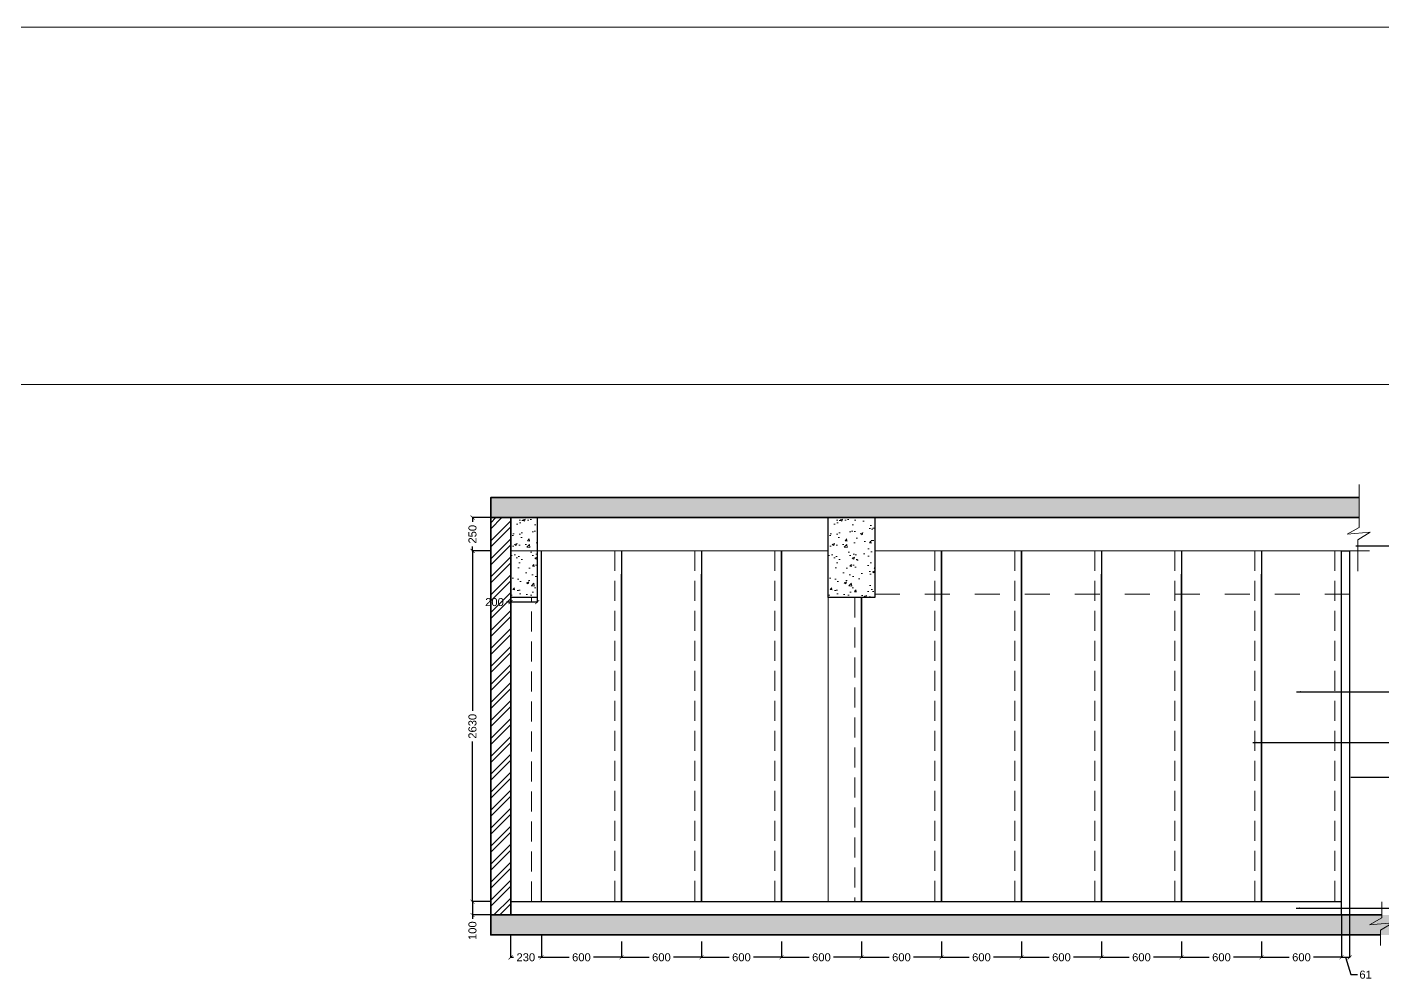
# Model space of a CAD drawing. Header units: millimetres. Extents: x 1464389 to 1998638, y -29162 to 256806.
# Drawn here: x 1599408 to 1609576, y 180909 to 188054 of the extents above; entities that cross this region are included whole.
import ezdxf

# ---------------------------------------------------------------- set-up
doc = ezdxf.new("R2010")
doc.units = ezdxf.units.MM
doc.header["$LTSCALE"] = 15
doc.header["$PDMODE"] = 35
doc.linetypes.add('DASHED', pattern=[0.75, 0.5, -0.25])
doc.linetypes.add('JIS_02_1.2', pattern=[2.5, 1.25, -1.25])
doc.layers.get('0').update_dxf_attribs({"lineweight": 5})
for name, color, linetype, lineweight in [('A-Hatch', 251, 'Continuous', 9), ('dimension', 1, 'Continuous', 25), ('false ceiling', 124, 'Continuous', 9), ('Hatch', 252, 'Continuous', 15), ('hidden line', 251, 'JIS_02_1.2', 20), ('LS_DR_Wall', 5, 'Continuous', 35), ('partition', 224, 'Continuous', 30)]:
    doc.layers.add(name, color=color, linetype=linetype, lineweight=lineweight)
doc.layers.add('COLUMN', color=14, linetype='Continuous')
doc.layers.add('Furnitures', color=7, linetype='Continuous', lineweight=25, true_color=0x753b00)
doc.layers.add('Lighting', color=7, linetype='DASHED', lineweight=9, true_color=0xff870f)
doc.layers.add('TEXTS', color=7, linetype='Continuous', true_color=0x636466)
doc.styles.add('ARIAL', font='arial.ttf')
doc.dimstyles.new('SC-25', dxfattribs={"dimtxt": 60, "dimasz": 30, "dimexe": 0, "dimexo": 0, "dimgap": 25, "dimtad": 0, "dimdec": 0, "dimzin": 0, "dimdsep": 46, "dimtxsty": 'ARIAL', "dimblk": 'ARCHTICK', "dimcen": 0.09, "dimdle": 3, "dimclrd": 251, "dimclre": 251, "dimclrt": 1, "dimadec": 0, "dimazin": 0, "dimtfac": 1, "dimtdec": 0, "dimtofl": 0, "dimtmove": 0, "dimatfit": 2, "dimfxl": 100, "dimtolj": 1, "dimtzin": 0, "dimarcsym": 0})

# ---------------------------------------------------------------- blocks, each defined once
blk = doc.blocks.new('_ArchTick')
at = {"color": 0, "linetype": 'ByBlock', "const_width": 0.15}
blk.add_lwpolyline([(-0.5, -0.5), (0.5, 0.5)], dxfattribs=at)
blk = doc.blocks.new('*D1497')
at = {"layer": 'Defpoints', "color": 0, "ltscale": 0.25, "transparency": 16777216}
for p in [(1602878, 184376), (1602748, 184126), (1602878, 184126)]:
    blk.add_point(p, dxfattribs=at)
at = {"layer": 'dimension', "color": 251, "lineweight": -2, "ltscale": 0.25, "transparency": 16777216}
for p, q in [((1602748, 184379), (1602748, 184343)), ((1602878, 184376), (1602748, 184376)), ((1602748, 184123), (1602748, 184159)), ((1602878, 184126), (1602748, 184126))]:
    blk.add_line(p, q, dxfattribs=at)
at = {"layer": 'dimension', "color": 251, "lineweight": -2, "ltscale": 0.25, "transparency": 16777216, "xscale": 30, "yscale": 30, "zscale": 30}
for p, rotation in [((1602748, 184376), 90), ((1602748, 184126), 270)]:
    blk.add_blockref('_ArchTick', p, dxfattribs=dict(at, rotation=rotation))
at = {"layer": 'dimension', "color": 1, "ltscale": 0.25, "transparency": 16777216, "insert": (1602748, 184251), "char_height": 60, "attachment_point": 5, "rotation": 90, "style": 'ARIAL'}
blk.add_mtext('\\A1;250', dxfattribs=at)
blk = doc.blocks.new('*D1498')
at = {"layer": 'Defpoints', "color": 0, "ltscale": 0.25, "transparency": 16777216}
for p in [(1602878, 184126), (1602748, 181496), (1602878, 181496)]:
    blk.add_point(p, dxfattribs=at)
at = {"layer": 'dimension', "color": 251, "lineweight": -2, "ltscale": 0.25, "transparency": 16777216}
for p, q in [((1602748, 184129), (1602748, 182926)), ((1602878, 184126), (1602748, 184126)), ((1602748, 181493), (1602748, 182696)), ((1602878, 181496), (1602748, 181496))]:
    blk.add_line(p, q, dxfattribs=at)
at = {"layer": 'dimension', "color": 251, "lineweight": -2, "ltscale": 0.25, "transparency": 16777216, "xscale": 30, "yscale": 30, "zscale": 30}
for p, rotation in [((1602748, 184126), 90), ((1602748, 181496), 270)]:
    blk.add_blockref('_ArchTick', p, dxfattribs=dict(at, rotation=rotation))
at = {"layer": 'dimension', "color": 1, "ltscale": 0.25, "transparency": 16777216, "insert": (1602748, 182811), "char_height": 60, "attachment_point": 5, "rotation": 90, "style": 'ARIAL'}
blk.add_mtext('\\A1;2630', dxfattribs=at)
blk = doc.blocks.new('*D1499')
at = {"layer": 'Defpoints', "color": 0, "ltscale": 0.25, "transparency": 16777216}
for p in [(1602878, 181496), (1602748, 181396), (1602878, 181396)]:
    blk.add_point(p, dxfattribs=at)
at = {"layer": 'dimension', "color": 251, "lineweight": -2, "ltscale": 0.25, "transparency": 16777216}
for p, q in [((1602748, 181499), (1602748, 181396)), ((1602878, 181496), (1602748, 181496)), ((1602878, 181396), (1602748, 181396)), ((1602748, 181396), (1602748, 181366))]:
    blk.add_line(p, q, dxfattribs=at)
at = {"layer": 'dimension', "color": 251, "lineweight": -2, "ltscale": 0.25, "transparency": 16777216, "xscale": 30, "yscale": 30, "zscale": 30}
for p, rotation in [((1602748, 181496), 90), ((1602748, 181396), 270)]:
    blk.add_blockref('_ArchTick', p, dxfattribs=dict(at, rotation=rotation))
at = {"layer": 'dimension', "color": 1, "ltscale": 0.25, "transparency": 16777216, "insert": (1602748, 181278), "char_height": 60, "attachment_point": 5, "rotation": 90, "style": 'ARIAL'}
blk.add_mtext('\\A1;100', dxfattribs=at)
blk = doc.blocks.new('*D1500')
at = {"layer": 'Defpoints', "color": 0, "ltscale": 0.25, "transparency": 16777216}
for p in [(1603265, 181196), (1603865, 181196), (1603865, 181078)]:
    blk.add_point(p, dxfattribs=at)
at = {"layer": 'dimension', "color": 251, "lineweight": -2, "ltscale": 0.25, "transparency": 16777216}
for p, q in [((1603265, 181196), (1603265, 181078)), ((1603865, 181196), (1603865, 181078)), ((1603262, 181078), (1603473, 181078)), ((1603868, 181078), (1603656, 181078))]:
    blk.add_line(p, q, dxfattribs=at)
at = {"layer": 'dimension', "color": 251, "lineweight": -2, "ltscale": 0.25, "transparency": 16777216, "xscale": 30, "yscale": 30, "zscale": 30, "rotation": 180}
blk.add_blockref('_ArchTick', (1603265, 181078), dxfattribs=at)
at = {"layer": 'dimension', "color": 251, "lineweight": -2, "ltscale": 0.25, "transparency": 16777216, "xscale": 30, "yscale": 30, "zscale": 30}
blk.add_blockref('_ArchTick', (1603865, 181078), dxfattribs=at)
at = {"layer": 'dimension', "color": 1, "ltscale": 0.25, "transparency": 16777216, "insert": (1603565, 181078), "char_height": 60, "attachment_point": 5, "style": 'ARIAL'}
blk.add_mtext('\\A1;600', dxfattribs=at)
blk = doc.blocks.new('*D1501')
at = {"layer": 'Defpoints', "color": 0, "ltscale": 0.25, "transparency": 16777216}
for p in [(1603865, 181196), (1604465, 181196), (1604465, 181078)]:
    blk.add_point(p, dxfattribs=at)
at = {"layer": 'dimension', "color": 251, "lineweight": -2, "ltscale": 0.25, "transparency": 16777216}
for p, q in [((1603865, 181196), (1603865, 181078)), ((1604465, 181196), (1604465, 181078)), ((1603862, 181078), (1604073, 181078)), ((1604468, 181078), (1604256, 181078))]:
    blk.add_line(p, q, dxfattribs=at)
at = {"layer": 'dimension', "color": 251, "lineweight": -2, "ltscale": 0.25, "transparency": 16777216, "xscale": 30, "yscale": 30, "zscale": 30, "rotation": 180}
blk.add_blockref('_ArchTick', (1603865, 181078), dxfattribs=at)
at = {"layer": 'dimension', "color": 251, "lineweight": -2, "ltscale": 0.25, "transparency": 16777216, "xscale": 30, "yscale": 30, "zscale": 30}
blk.add_blockref('_ArchTick', (1604465, 181078), dxfattribs=at)
at = {"layer": 'dimension', "color": 1, "ltscale": 0.25, "transparency": 16777216, "insert": (1604165, 181078), "char_height": 60, "attachment_point": 5, "style": 'ARIAL'}
blk.add_mtext('\\A1;600', dxfattribs=at)
blk = doc.blocks.new('*D1502')
at = {"layer": 'Defpoints', "color": 0, "ltscale": 0.25, "transparency": 16777216}
for p in [(1604465, 181196), (1605065, 181196), (1605065, 181078)]:
    blk.add_point(p, dxfattribs=at)
at = {"layer": 'dimension', "color": 251, "lineweight": -2, "ltscale": 0.25, "transparency": 16777216}
for p, q in [((1604465, 181196), (1604465, 181078)), ((1605065, 181196), (1605065, 181078)), ((1604462, 181078), (1604673, 181078)), ((1605068, 181078), (1604856, 181078))]:
    blk.add_line(p, q, dxfattribs=at)
at = {"layer": 'dimension', "color": 251, "lineweight": -2, "ltscale": 0.25, "transparency": 16777216, "xscale": 30, "yscale": 30, "zscale": 30, "rotation": 180}
blk.add_blockref('_ArchTick', (1604465, 181078), dxfattribs=at)
at = {"layer": 'dimension', "color": 251, "lineweight": -2, "ltscale": 0.25, "transparency": 16777216, "xscale": 30, "yscale": 30, "zscale": 30}
blk.add_blockref('_ArchTick', (1605065, 181078), dxfattribs=at)
at = {"layer": 'dimension', "color": 1, "ltscale": 0.25, "transparency": 16777216, "insert": (1604765, 181078), "char_height": 60, "attachment_point": 5, "style": 'ARIAL'}
blk.add_mtext('\\A1;600', dxfattribs=at)
blk = doc.blocks.new('*D1503')
at = {"layer": 'Defpoints', "color": 0, "ltscale": 0.25, "transparency": 16777216}
for p in [(1605065, 181196), (1605665, 181196), (1605665, 181078)]:
    blk.add_point(p, dxfattribs=at)
at = {"layer": 'dimension', "color": 251, "lineweight": -2, "ltscale": 0.25, "transparency": 16777216}
for p, q in [((1605065, 181196), (1605065, 181078)), ((1605665, 181196), (1605665, 181078)), ((1605062, 181078), (1605273, 181078)), ((1605668, 181078), (1605456, 181078))]:
    blk.add_line(p, q, dxfattribs=at)
at = {"layer": 'dimension', "color": 251, "lineweight": -2, "ltscale": 0.25, "transparency": 16777216, "xscale": 30, "yscale": 30, "zscale": 30, "rotation": 180}
blk.add_blockref('_ArchTick', (1605065, 181078), dxfattribs=at)
at = {"layer": 'dimension', "color": 251, "lineweight": -2, "ltscale": 0.25, "transparency": 16777216, "xscale": 30, "yscale": 30, "zscale": 30}
blk.add_blockref('_ArchTick', (1605665, 181078), dxfattribs=at)
at = {"layer": 'dimension', "color": 1, "ltscale": 0.25, "transparency": 16777216, "insert": (1605365, 181078), "char_height": 60, "attachment_point": 5, "style": 'ARIAL'}
blk.add_mtext('\\A1;600', dxfattribs=at)
blk = doc.blocks.new('*D1504')
at = {"layer": 'Defpoints', "color": 0, "ltscale": 0.25, "transparency": 16777216}
for p in [(1605665, 181196), (1606265, 181196), (1606265, 181078)]:
    blk.add_point(p, dxfattribs=at)
at = {"layer": 'dimension', "color": 251, "lineweight": -2, "ltscale": 0.25, "transparency": 16777216}
for p, q in [((1605665, 181196), (1605665, 181078)), ((1606265, 181196), (1606265, 181078)), ((1605662, 181078), (1605873, 181078)), ((1606268, 181078), (1606056, 181078))]:
    blk.add_line(p, q, dxfattribs=at)
at = {"layer": 'dimension', "color": 251, "lineweight": -2, "ltscale": 0.25, "transparency": 16777216, "xscale": 30, "yscale": 30, "zscale": 30, "rotation": 180}
blk.add_blockref('_ArchTick', (1605665, 181078), dxfattribs=at)
at = {"layer": 'dimension', "color": 251, "lineweight": -2, "ltscale": 0.25, "transparency": 16777216, "xscale": 30, "yscale": 30, "zscale": 30}
blk.add_blockref('_ArchTick', (1606265, 181078), dxfattribs=at)
at = {"layer": 'dimension', "color": 1, "ltscale": 0.25, "transparency": 16777216, "insert": (1605965, 181078), "char_height": 60, "attachment_point": 5, "style": 'ARIAL'}
blk.add_mtext('\\A1;600', dxfattribs=at)
blk = doc.blocks.new('*D1505')
at = {"layer": 'Defpoints', "color": 0, "ltscale": 0.25, "transparency": 16777216}
for p in [(1606265, 181196), (1606865, 181196), (1606865, 181078)]:
    blk.add_point(p, dxfattribs=at)
at = {"layer": 'dimension', "color": 251, "lineweight": -2, "ltscale": 0.25, "transparency": 16777216}
for p, q in [((1606265, 181196), (1606265, 181078)), ((1606865, 181196), (1606865, 181078)), ((1606262, 181078), (1606473, 181078)), ((1606868, 181078), (1606656, 181078))]:
    blk.add_line(p, q, dxfattribs=at)
at = {"layer": 'dimension', "color": 251, "lineweight": -2, "ltscale": 0.25, "transparency": 16777216, "xscale": 30, "yscale": 30, "zscale": 30, "rotation": 180}
blk.add_blockref('_ArchTick', (1606265, 181078), dxfattribs=at)
at = {"layer": 'dimension', "color": 251, "lineweight": -2, "ltscale": 0.25, "transparency": 16777216, "xscale": 30, "yscale": 30, "zscale": 30}
blk.add_blockref('_ArchTick', (1606865, 181078), dxfattribs=at)
at = {"layer": 'dimension', "color": 1, "ltscale": 0.25, "transparency": 16777216, "insert": (1606565, 181078), "char_height": 60, "attachment_point": 5, "style": 'ARIAL'}
blk.add_mtext('\\A1;600', dxfattribs=at)
blk = doc.blocks.new('*D1506')
at = {"layer": 'Defpoints', "color": 0, "ltscale": 0.25, "transparency": 16777216}
for p in [(1606865, 181196), (1607465, 181196), (1607465, 181078)]:
    blk.add_point(p, dxfattribs=at)
at = {"layer": 'dimension', "color": 251, "lineweight": -2, "ltscale": 0.25, "transparency": 16777216}
for p, q in [((1606865, 181196), (1606865, 181078)), ((1607465, 181196), (1607465, 181078)), ((1606862, 181078), (1607073, 181078)), ((1607468, 181078), (1607256, 181078))]:
    blk.add_line(p, q, dxfattribs=at)
at = {"layer": 'dimension', "color": 251, "lineweight": -2, "ltscale": 0.25, "transparency": 16777216, "xscale": 30, "yscale": 30, "zscale": 30, "rotation": 180}
blk.add_blockref('_ArchTick', (1606865, 181078), dxfattribs=at)
at = {"layer": 'dimension', "color": 251, "lineweight": -2, "ltscale": 0.25, "transparency": 16777216, "xscale": 30, "yscale": 30, "zscale": 30}
blk.add_blockref('_ArchTick', (1607465, 181078), dxfattribs=at)
at = {"layer": 'dimension', "color": 1, "ltscale": 0.25, "transparency": 16777216, "insert": (1607165, 181078), "char_height": 60, "attachment_point": 5, "style": 'ARIAL'}
blk.add_mtext('\\A1;600', dxfattribs=at)
blk = doc.blocks.new('*D1507')
at = {"layer": 'Defpoints', "color": 0, "ltscale": 0.25, "transparency": 16777216}
for p in [(1607465, 181196), (1608065, 181196), (1608065, 181078)]:
    blk.add_point(p, dxfattribs=at)
at = {"layer": 'dimension', "color": 251, "lineweight": -2, "ltscale": 0.25, "transparency": 16777216}
for p, q in [((1607465, 181196), (1607465, 181078)), ((1608065, 181196), (1608065, 181078)), ((1607462, 181078), (1607673, 181078)), ((1608068, 181078), (1607856, 181078))]:
    blk.add_line(p, q, dxfattribs=at)
at = {"layer": 'dimension', "color": 251, "lineweight": -2, "ltscale": 0.25, "transparency": 16777216, "xscale": 30, "yscale": 30, "zscale": 30, "rotation": 180}
blk.add_blockref('_ArchTick', (1607465, 181078), dxfattribs=at)
at = {"layer": 'dimension', "color": 251, "lineweight": -2, "ltscale": 0.25, "transparency": 16777216, "xscale": 30, "yscale": 30, "zscale": 30}
blk.add_blockref('_ArchTick', (1608065, 181078), dxfattribs=at)
at = {"layer": 'dimension', "color": 1, "ltscale": 0.25, "transparency": 16777216, "insert": (1607765, 181078), "char_height": 60, "attachment_point": 5, "style": 'ARIAL'}
blk.add_mtext('\\A1;600', dxfattribs=at)
blk = doc.blocks.new('*D1508')
at = {"layer": 'Defpoints', "color": 0, "ltscale": 0.25, "transparency": 16777216}
for p in [(1608065, 181196), (1608665, 181196), (1608665, 181078)]:
    blk.add_point(p, dxfattribs=at)
at = {"layer": 'dimension', "color": 251, "lineweight": -2, "ltscale": 0.25, "transparency": 16777216}
for p, q in [((1608065, 181196), (1608065, 181078)), ((1608665, 181196), (1608665, 181078)), ((1608062, 181078), (1608273, 181078)), ((1608668, 181078), (1608456, 181078))]:
    blk.add_line(p, q, dxfattribs=at)
at = {"layer": 'dimension', "color": 251, "lineweight": -2, "ltscale": 0.25, "transparency": 16777216, "xscale": 30, "yscale": 30, "zscale": 30, "rotation": 180}
blk.add_blockref('_ArchTick', (1608065, 181078), dxfattribs=at)
at = {"layer": 'dimension', "color": 251, "lineweight": -2, "ltscale": 0.25, "transparency": 16777216, "xscale": 30, "yscale": 30, "zscale": 30}
blk.add_blockref('_ArchTick', (1608665, 181078), dxfattribs=at)
at = {"layer": 'dimension', "color": 1, "ltscale": 0.25, "transparency": 16777216, "insert": (1608365, 181078), "char_height": 60, "attachment_point": 5, "style": 'ARIAL'}
blk.add_mtext('\\A1;600', dxfattribs=at)
blk = doc.blocks.new('*D1509')
at = {"layer": 'Defpoints', "color": 0, "ltscale": 0.25, "transparency": 16777216}
for p in [(1608665, 181196), (1609265, 181196), (1609265, 181078)]:
    blk.add_point(p, dxfattribs=at)
at = {"layer": 'dimension', "color": 251, "lineweight": -2, "ltscale": 0.25, "transparency": 16777216}
for p, q in [((1608665, 181196), (1608665, 181078)), ((1609265, 181196), (1609265, 181078)), ((1608662, 181078), (1608873, 181078)), ((1609268, 181078), (1609056, 181078))]:
    blk.add_line(p, q, dxfattribs=at)
at = {"layer": 'dimension', "color": 251, "lineweight": -2, "ltscale": 0.25, "transparency": 16777216, "xscale": 30, "yscale": 30, "zscale": 30, "rotation": 180}
blk.add_blockref('_ArchTick', (1608665, 181078), dxfattribs=at)
at = {"layer": 'dimension', "color": 251, "lineweight": -2, "ltscale": 0.25, "transparency": 16777216, "xscale": 30, "yscale": 30, "zscale": 30}
blk.add_blockref('_ArchTick', (1609265, 181078), dxfattribs=at)
at = {"layer": 'dimension', "color": 1, "ltscale": 0.25, "transparency": 16777216, "insert": (1608965, 181078), "char_height": 60, "attachment_point": 5, "style": 'ARIAL'}
blk.add_mtext('\\A1;600', dxfattribs=at)
blk = doc.blocks.new('*D1510')
at = {"layer": 'Defpoints', "color": 0, "ltscale": 0.25, "transparency": 16777216}
for p in [(1609265, 181396), (1609326, 181396), (1609326, 181078)]:
    blk.add_point(p, dxfattribs=at)
at = {"layer": 'dimension', "color": 251, "lineweight": -2, "ltscale": 0.25, "transparency": 16777216}
for p, q in [((1609265, 181396), (1609265, 181078)), ((1609326, 181396), (1609326, 181078)), ((1609262, 181078), (1609329, 181078)), ((1609295, 181078), (1609334, 180948)), ((1609334, 180948), (1609384, 180948))]:
    blk.add_line(p, q, dxfattribs=at)
at = {"layer": 'dimension', "color": 251, "lineweight": -2, "ltscale": 0.25, "transparency": 16777216, "xscale": 30, "yscale": 30, "zscale": 30, "rotation": 180}
blk.add_blockref('_ArchTick', (1609265, 181078), dxfattribs=at)
at = {"layer": 'dimension', "color": 251, "lineweight": -2, "ltscale": 0.25, "transparency": 16777216, "xscale": 30, "yscale": 30, "zscale": 30}
blk.add_blockref('_ArchTick', (1609326, 181078), dxfattribs=at)
at = {"layer": 'dimension', "color": 1, "ltscale": 0.25, "transparency": 16777216, "insert": (1609446, 180948), "char_height": 60, "attachment_point": 5, "style": 'ARIAL'}
blk.add_mtext('\\A1;61', dxfattribs=at)
blk = doc.blocks.new('*D2399')
at = {"layer": 'Defpoints', "color": 0, "ltscale": 0.25, "transparency": 16777216}
for p in [(1603034, 183776), (1603034, 183742), (1603234, 183776)]:
    blk.add_point(p, dxfattribs=at)
at = {"layer": 'dimension', "color": 251, "lineweight": -2, "ltscale": 0.25, "transparency": 16777216}
for p, q in [((1603034, 183742), (1603004, 183742)), ((1603034, 183776), (1603034, 183742)), ((1603237, 183742), (1603034, 183742)), ((1603234, 183776), (1603234, 183742))]:
    blk.add_line(p, q, dxfattribs=at)
at = {"layer": 'dimension', "color": 251, "lineweight": -2, "ltscale": 0.25, "transparency": 16777216, "xscale": 30, "yscale": 30, "zscale": 30, "rotation": 180}
blk.add_blockref('_ArchTick', (1603034, 183742), dxfattribs=at)
at = {"layer": 'dimension', "color": 251, "lineweight": -2, "ltscale": 0.25, "transparency": 16777216, "xscale": 30, "yscale": 30, "zscale": 30}
blk.add_blockref('_ArchTick', (1603234, 183742), dxfattribs=at)
at = {"layer": 'dimension', "color": 1, "ltscale": 0.25, "transparency": 16777216, "insert": (1602913, 183742), "char_height": 60, "attachment_point": 5, "style": 'ARIAL'}
blk.add_mtext('\\A1;200', dxfattribs=at)
blk = doc.blocks.new('*D1687')
at = {"layer": 'Defpoints', "color": 0, "ltscale": 0.25, "transparency": 16777216}
for p in [(1603034, 181246), (1603265, 181246), (1603265, 181078)]:
    blk.add_point(p, dxfattribs=at)
at = {"layer": 'dimension', "color": 251, "lineweight": -2, "ltscale": 0.25, "transparency": 16777216}
for p, q in [((1603034, 181246), (1603034, 181078)), ((1603265, 181246), (1603265, 181078)), ((1603031, 181078), (1603056, 181078)), ((1603268, 181078), (1603240, 181078))]:
    blk.add_line(p, q, dxfattribs=at)
at = {"layer": 'dimension', "color": 251, "lineweight": -2, "ltscale": 0.25, "transparency": 16777216, "xscale": 30, "yscale": 30, "zscale": 30, "rotation": 180}
blk.add_blockref('_ArchTick', (1603034, 181078), dxfattribs=at)
at = {"layer": 'dimension', "color": 251, "lineweight": -2, "ltscale": 0.25, "transparency": 16777216, "xscale": 30, "yscale": 30, "zscale": 30}
blk.add_blockref('_ArchTick', (1603265, 181078), dxfattribs=at)
at = {"layer": 'dimension', "color": 1, "ltscale": 0.25, "transparency": 16777216, "insert": (1603148, 181078), "char_height": 60, "attachment_point": 5, "style": 'ARIAL'}
blk.add_mtext('\\A1;230', dxfattribs=at)

msp = doc.modelspace()

# ---------------------------------------------------------------- hatches: boundary and pattern name
at = {"layer": 'Hatch', "ltscale": 0.25}
h = msp.add_hatch(dxfattribs=at)
h.set_pattern_fill('AR-CONC', color=256)
h.set_pattern_definition([(50, (377114.87, 310074.32), (182.184669, -15.939086), [19.05, -209.55]), (355, (377114.87, 310074.32), (-35.243421, 191.056845), [15.24, -167.640584]), (100.451445, (377130.05, 310072.99), (146.941247, 175.117752), [16.19001, -178.090245]), (46.1842, (377114.87, 310125.12), (271.07904, -42.042328), [28.575, -314.325]), (96.635558, (377137.46, 310121.62), (237.404134, 247.426125), [24.285023, -267.13561]), (351.18415, (377114.87, 310125.12), (237.404134, 247.426125), [22.85997, -251.45973]), (21, (377140.27, 310112.42), (151.614391, -102.265198), [19.05, -209.55]), (326, (377140.27, 310112.42), (61.802028, 184.187966), [15.24, -167.64]), (71.451445, (377152.9, 310103.9), (213.41642, 81.92277), [16.19001, -178.089938]), (37.5, (377114.865, 310074.32), (3.0886033, 84.555039), [0, -165.608, 0, -170.18, 0, -168.275]), (7.5, (377114.865, 310074.32), (66.8196625, 100.180575), [0, -97.028, 0, -161.798, 0, -64.135]), (327.5, (377058.22, 310074.32), (135.590595, -5.728744), [0, -63.5, 0, -198.12, 0, -262.89]), (317.5, (377032.82, 310074.32), (148.129181, 25.426491), [0, -82.55, 0, -131.572, 0, -186.69])])
h.paths.add_polyline_path([(1609397.9, 184525.9), (1602884.3, 184525.9), (1602884.3, 184375.9), (1609397.9, 184375.9)])
h = msp.add_hatch(dxfattribs=at)
h.set_pattern_fill('ANSI32', color=256, scale=10)
h.set_pattern_definition([(45, (376734.47, 310074.32), (-67.351921, 67.351921), []), (45, (376779.37, 310074.32), (-67.351921, 67.351921), [])])
h.paths.add_polyline_path([(1603034.3, 184375.9), (1602884.3, 184375.9), (1602884.3, 181395.9), (1603034.3, 181395.9)])
at = {"layer": 'Hatch'}
h = msp.add_hatch(dxfattribs=at)
h.set_pattern_fill('AR-CONC', color=256)
h.set_pattern_definition([(50, (1353511.06, 707744.17), (182.18467, -15.939086), [19.05, -209.55]), (355, (1353511.06, 707744.17), (-35.24342, 191.056845), [15.24, -167.640584]), (100.451445, (1353526.24, 707742.85), (146.941247, 175.11775), [16.19001, -178.090245]), (46.1842, (1353511.06, 707794.97), (271.07904, -42.04233), [28.575, -314.325]), (96.63556, (1353533.65, 707791.47), (237.40413, 247.42612), [24.28502, -267.13561]), (351.18415, (1353511.06, 707794.97), (237.40413, 247.42612), [22.85997, -251.45973]), (21, (1353536.46, 707782.27), (151.61439, -102.2652), [19.05, -209.55]), (326, (1353536.46, 707782.27), (61.80203, 184.187966), [15.24, -167.64]), (71.451445, (1353549.1, 707773.75), (213.41642, 81.92277), [16.19001, -178.08994]), (37.5, (1353511.06, 707744.174), (3.088603, 84.555039), [0, -165.608, 0, -170.18, 0, -168.275]), (7.5, (1353511.06, 707744.17), (66.819663, 100.180575), [0, -97.028, 0, -161.798, 0, -64.135]), (327.5, (1353454.415, 707744.174), (135.590595, -5.728744), [0, -63.5, 0, -198.12, 0, -262.89]), (317.5, (1353429.02, 707744.17), (148.129181, 25.42649), [0, -82.55, 0, -131.572, 0, -186.69])])
h.paths.add_polyline_path([(1603233.9, 184375.9), (1603034.3, 184375.9), (1603034.3, 183775.9), (1603233.9, 183775.9)])
h = msp.add_hatch(dxfattribs=at)
h.set_pattern_fill('AR-CONC', color=256)
h.set_pattern_definition([(50, (1355891.45, 707744.17), (182.18467, -15.939086), [19.05, -209.55]), (355, (1355891.45, 707744.17), (-35.24342, 191.056845), [15.24, -167.640584]), (100.451445, (1355906.64, 707742.85), (146.941247, 175.11775), [16.19001, -178.090245]), (46.1842, (1355891.45, 707794.97), (271.07904, -42.04233), [28.575, -314.325]), (96.63556, (1355914.04, 707791.47), (237.40413, 247.42612), [24.28502, -267.13561]), (351.18415, (1355891.45, 707794.97), (237.40413, 247.42612), [22.85997, -251.45973]), (21, (1355916.85, 707782.27), (151.61439, -102.2652), [19.05, -209.55]), (326, (1355916.85, 707782.27), (61.80203, 184.187966), [15.24, -167.64]), (71.451445, (1355929.49, 707773.75), (213.41642, 81.92277), [16.19001, -178.08994]), (37.5, (1355891.454, 707744.174), (3.088603, 84.555039), [0, -165.608, 0, -170.18, 0, -168.275]), (7.5, (1355891.45, 707744.17), (66.819663, 100.180575), [0, -97.028, 0, -161.798, 0, -64.135]), (327.5, (1355834.81, 707744.174), (135.590595, -5.728744), [0, -63.5, 0, -198.12, 0, -262.89]), (317.5, (1355809.41, 707744.17), (148.129181, 25.42649), [0, -82.55, 0, -131.572, 0, -186.69])])
h.paths.add_polyline_path([(1605764.7, 184375.9), (1605414.7, 184375.9), (1605414.7, 183775.9), (1605764.7, 183775.9)])
at = {"layer": 'Hatch', "ltscale": 0.25}
h = msp.add_hatch(dxfattribs=at)
h.set_pattern_fill('AR-CONC', color=256)
h.set_pattern_definition([(50, (377114.87, 306944.32), (182.184669, -15.939086), [19.05, -209.55]), (355, (377114.87, 306944.32), (-35.243421, 191.056845), [15.24, -167.640584]), (100.451445, (377130.05, 306942.99), (146.941247, 175.117752), [16.19001, -178.090245]), (46.1842, (377114.87, 306995.12), (271.07904, -42.042328), [28.575, -314.325]), (96.635558, (377137.46, 306991.62), (237.404134, 247.426125), [24.285023, -267.13561]), (351.18415, (377114.87, 306995.12), (237.404134, 247.426125), [22.85997, -251.45973]), (21, (377140.27, 306982.42), (151.614391, -102.265198), [19.05, -209.55]), (326, (377140.27, 306982.42), (61.802028, 184.187966), [15.24, -167.64]), (71.451445, (377152.9, 306973.9), (213.41642, 81.92277), [16.19001, -178.089938]), (37.5, (377114.865, 306944.32), (3.0886033, 84.555039), [0, -165.608, 0, -170.18, 0, -168.275]), (7.5, (377114.865, 306944.32), (66.8196625, 100.180575), [0, -97.028, 0, -161.798, 0, -64.135]), (327.5, (377058.22, 306944.32), (135.590595, -5.728744), [0, -63.5, 0, -198.12, 0, -262.89]), (317.5, (377032.82, 306944.32), (148.129181, 25.426491), [0, -82.55, 0, -131.572, 0, -186.69])])
h.paths.add_polyline_path([(1609624.7, 181395.9), (1602884.3, 181395.9), (1602884.3, 181245.9), (1609624.7, 181245.9)])

# ---------------------------------------------------------------- linework, layer by layer
at = {"ltscale": 0.25}
for p, q in [((1566247, 188054.3), (1615220.4, 188054.3)), ((1520964.5, 185374.8), (1615220.4, 185374.8))]:
    msp.add_line(p, q, dxfattribs=at)
at = {"layer": 'A-Hatch', "ltscale": 0.25}
for points in [[(1609397.9, 184624), (1609397.9, 184302.3), (1609306.6, 184250.9), (1609480.2, 184266.7), (1609388.7, 184209.9), (1609388.7, 183975.2)], [(1609567.4, 181493.4), (1609567.4, 181373.3), (1609476.1, 181321.9), (1609649.7, 181337.7), (1609558.2, 181280.8), (1609558.2, 181165.9)]]:
    msp.add_lwpolyline(points, dxfattribs=at)
at = {"layer": 'COLUMN'}
for points in [[(1603034.3, 184375.9), (1603233.9, 184375.9), (1603233.9, 183775.9), (1603034.3, 183775.9)], [(1605414.7, 184375.9), (1605764.7, 184375.9), (1605764.7, 183775.9), (1605414.7, 183775.9)]]:
    msp.add_lwpolyline(points, close=True, dxfattribs=at)
at = {"layer": 'false ceiling'}
for p, q in [((1603034.3, 184125.9), (1605414.7, 184125.9)), ((1605764.7, 184125.9), (1609474.7, 184125.9))]:
    msp.add_line(p, q, dxfattribs=at)
at = {"layer": 'Furnitures'}
msp.add_line((1603034.3, 181495.9), (1609264.7, 181495.9), dxfattribs=at)
for points in [[(1603264.7, 181495.9), (1603264.7, 184125.9)], [(1603864.7, 184125.9), (1603864.7, 181495.9)], [(1604464.7, 184125.9), (1604464.7, 181495.9)], [(1605064.7, 184125.9), (1605064.7, 181495.9)], [(1605064.7, 181495.9), (1605064.7, 184125.9)], [(1606264.7, 184125.9), (1606264.7, 181495.9)], [(1606264.7, 181495.9), (1606264.7, 184125.9)], [(1606864.7, 184125.9), (1606864.7, 181495.9)], [(1606864.7, 181495.9), (1606864.7, 184125.9)], [(1607464.7, 184125.9), (1607464.7, 181495.9)], [(1608064.7, 184125.9), (1608064.7, 181495.9)], [(1608664.7, 184125.9), (1608664.7, 181495.9)], [(1603864.7, 181495.9), (1603864.7, 183951.9)], [(1604464.7, 181495.9), (1604464.7, 183951.9)], [(1607464.7, 181495.9), (1607464.7, 183951.9)], [(1608064.7, 181495.9), (1608064.7, 183951.9)], [(1608664.7, 181495.9), (1608664.7, 183951.9)], [(1605664.7, 183775.9), (1605664.7, 181495.9)], [(1605664.7, 181495.9), (1605664.7, 183775.9)]]:
    msp.add_lwpolyline(points, dxfattribs=at)
at = {"layer": 'Hatch', "ltscale": 10}
msp.add_line((1605414.7, 183775.9), (1605414.7, 181495.9), dxfattribs=at)
at = {"layer": 'hidden line', "ltscale": 10}
msp.add_line((1605764.7, 183801.9), (1609325.7, 183801.9), dxfattribs=at)
at = {"layer": 'Lighting', "ltscale": 20}
for p, q in [((1603814.7, 184125.9), (1603814.7, 181495.9)), ((1604414.7, 184125.9), (1604414.7, 181495.9)), ((1605014.7, 184125.9), (1605014.7, 181495.9)), ((1606214.7, 184125.9), (1606214.7, 181495.9)), ((1606814.7, 184125.9), (1606814.7, 181495.9)), ((1607414.7, 184125.9), (1607414.7, 181495.9)), ((1608014.7, 184125.9), (1608014.7, 181495.9)), ((1608614.7, 184125.9), (1608614.7, 181495.9)), ((1609214.7, 184125.9), (1609214.7, 181495.9)), ((1605614.7, 183775.9), (1605614.7, 181495.9))]:
    msp.add_line(p, q, dxfattribs=at)
msp.add_lwpolyline([(1603189.7, 181495.9), (1603189.7, 183775.9)], dxfattribs=at)
at = {"layer": 'LS_DR_Wall', "ltscale": 0.25}
for points in [[(1609397.9, 184375.9), (1602884.3, 184375.9), (1602884.3, 184525.9), (1609397.9, 184525.9)], [(1609558.2, 181245.9), (1602884.3, 181245.9), (1602884.3, 181395.9), (1609567.4, 181395.9)]]:
    msp.add_lwpolyline(points, dxfattribs=at)
msp.add_lwpolyline([(1603034.3, 184375.9), (1602884.3, 184375.9), (1602884.3, 181395.9), (1603034.3, 181395.9)], close=True, dxfattribs=at)
at = {"layer": 'partition', "ltscale": 0.25}
msp.add_lwpolyline([(1609264.7, 184125.9), (1609325.7, 184125.9), (1609325.7, 181395.9), (1609264.7, 181395.9)], close=True, dxfattribs=at)

# ---------------------------------------------------------------- dimensions: what is measured, and where the dimension line sits
at = {"layer": 'dimension', "ltscale": 0.25}
for base, p1, p2, picture, middle in [((1602747.6, 184125.9), (1602878, 184375.9), (1602878, 184125.9), '*D1497', (1602747.6, 184250.9)), ((1602747.6, 181495.9), (1602878, 184125.9), (1602878, 181495.9), '*D1498', (1602747.6, 182810.9)), ((1602747.6, 181395.9), (1602878, 181495.9), (1602878, 181395.9), '*D1499', (1602747.6, 181277.6))]:
    dim = msp.add_linear_dim(base=base, p1=p1, p2=p2, angle=90, dimstyle='SC-25', dxfattribs=at)
    dim.commit()
    dim.dimension.update_dxf_attribs({"geometry": picture, "text_midpoint": middle})
for base, p1, p2, picture, middle in [((1603034.3, 183742), (1603233.9, 183775.9), (1603034.3, 183775.9), '*D2399', (1602912.6, 183742)), ((1603864.7, 181077.6), (1603264.7, 181195.9), (1603864.7, 181195.9), '*D1500', (1603564.7, 181077.6))]:
    dim = msp.add_linear_dim(base=base, p1=p1, p2=p2, dimstyle='SC-25', dxfattribs=at)
    dim.commit()
    dim.dimension.update_dxf_attribs({"geometry": picture, "text_midpoint": middle})
for base, p1, p2, picture, middle in [((1609325.7, 181077.6), (1609264.7, 181395.9), (1609325.7, 181395.9), '*D1510', (1609409, 180948.2)), ((1604464.7, 181077.6), (1603864.7, 181195.9), (1604464.7, 181195.9), '*D1501', (1604164.7, 181077.6)), ((1605064.7, 181077.6), (1604464.7, 181195.9), (1605064.7, 181195.9), '*D1502', (1604764.7, 181077.6)), ((1605664.7, 181077.6), (1605064.7, 181195.9), (1605664.7, 181195.9), '*D1503', (1605364.7, 181077.6)), ((1606264.7, 181077.6), (1605664.7, 181195.9), (1606264.7, 181195.9), '*D1504', (1605964.7, 181077.6)), ((1606864.7, 181077.6), (1606264.7, 181195.9), (1606864.7, 181195.9), '*D1505', (1606564.7, 181077.6)), ((1607464.7, 181077.6), (1606864.7, 181195.9), (1607464.7, 181195.9), '*D1506', (1607164.7, 181077.6)), ((1608064.7, 181077.6), (1607464.7, 181195.9), (1608064.7, 181195.9), '*D1507', (1607764.7, 181077.6)), ((1608664.7, 181077.6), (1608064.7, 181195.9), (1608664.7, 181195.9), '*D1508', (1608364.7, 181077.6)), ((1609264.7, 181077.6), (1608664.7, 181195.9), (1609264.7, 181195.9), '*D1509', (1608964.7, 181077.6))]:
    dim = msp.add_linear_dim(base=base, p1=p1, p2=p2, dimstyle='SC-25', override={"dimtmove": 1}, dxfattribs=at)
    dim.commit()
    dim.dimension.update_dxf_attribs({"geometry": picture, "text_midpoint": middle})
dim = msp.add_linear_dim(base=(1603264.7, 181077.6), p1=(1603034.3, 181245.9), p2=(1603264.7, 181245.9), dimstyle='SC-25', dxfattribs=at)
dim.commit()
dim.dimension.update_dxf_attribs({"geometry": '*D1687', "text_midpoint": (1603148, 181077.6), "dimtype": 160})

# ---------------------------------------------------------------- leaders
at = {"layer": 'TEXTS'}
for points in [[(1609371.6, 184163.4), (1609995.7, 184163.4), (1609926.4, 184163.4)], [(1608928.3, 183070), (1610032.4, 183070), (1609838.9, 183070)], [(1608601.4, 182689.8), (1610032.4, 182689.8), (1609838.9, 182689.8)], [(1609334.7, 182428.6), (1610032.4, 182428.6), (1609838.9, 182428.6)], [(1608924.2, 181447.8), (1610164.9, 181447.8), (1610046.2, 181447.8)]]:
    msp.add_leader(points, dimstyle='SC-25', override={"dimtad": 0}, dxfattribs=at)

doc.saveas('drawing.dxf')
